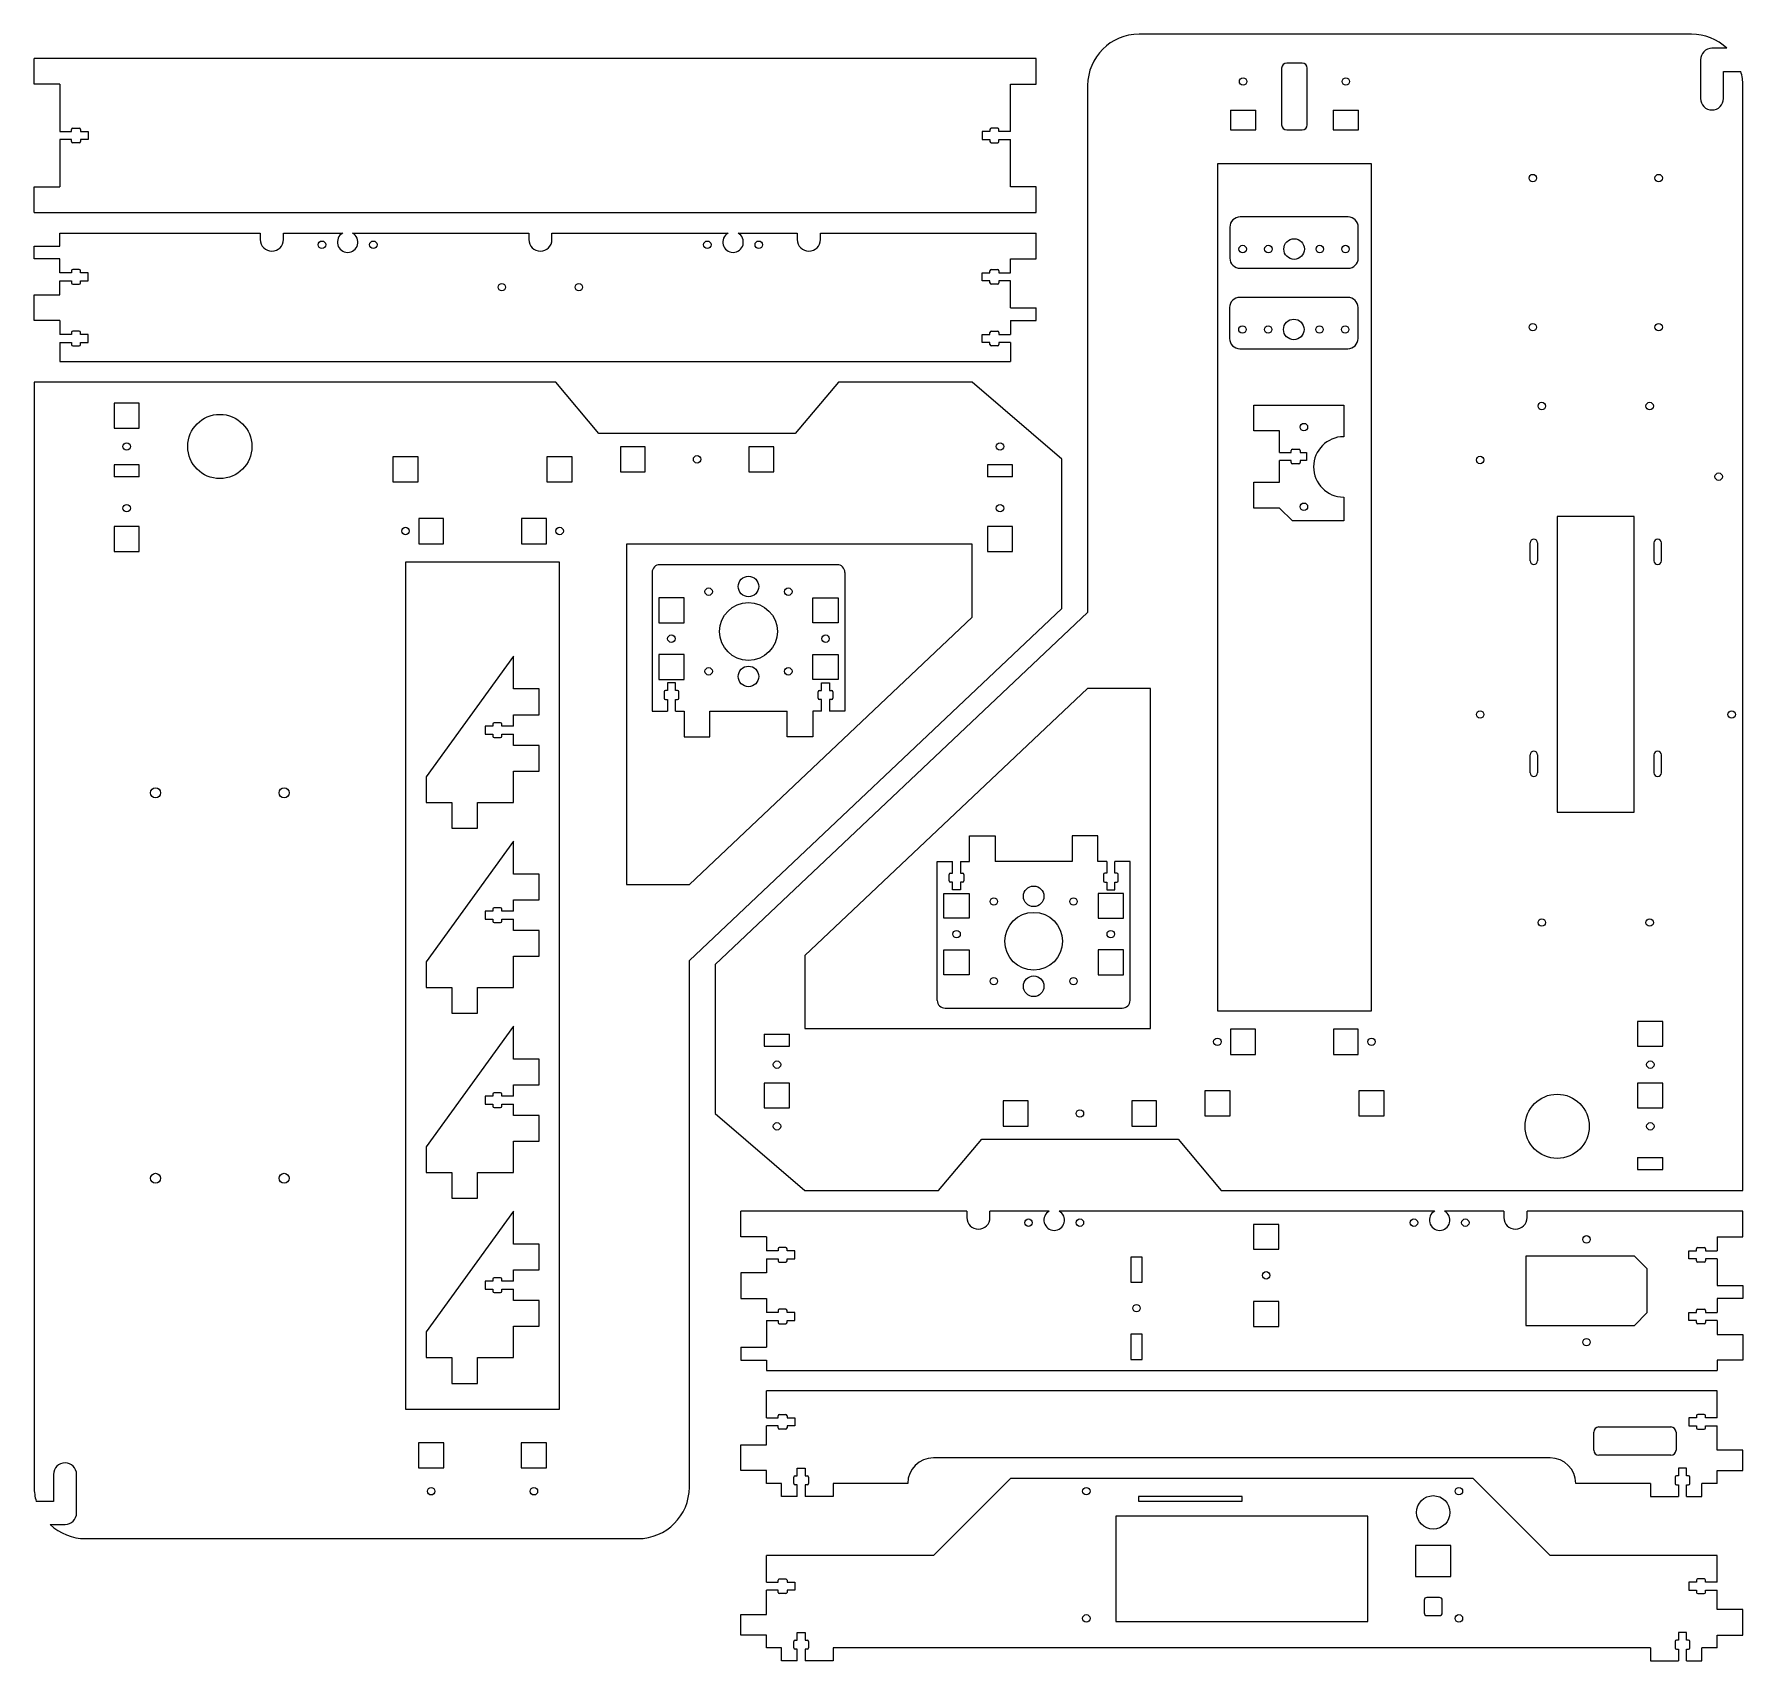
# Model space of a CAD drawing. Header units: millimetres. Extents: x 7 to 672, y 20 to 653.
import ezdxf

# ---------------------------------------------------------------- set-up
doc = ezdxf.new("R2010")
doc.units = ezdxf.units.MM

msp = doc.modelspace()

# ---------------------------------------------------------------- linework, layer by layer
at = {"color": 7, "linetype": 'Continuous', "lineweight": 15}
for p, q in [((652.29, 652.9), (437.29, 652.9)), ((666.06, 647.4), (660.29, 647.4)), ((7.29, 633.46), (7.29, 643.46)), ((397.29, 643.46), (7.29, 643.46)), ((397.29, 633.46), (397.29, 643.46)), ((492.79, 639.63), (492.79, 617.63)), ((500.79, 641.63), (494.79, 641.63)), ((502.79, 617.63), (502.79, 639.63)), ((655.79, 642.9), (655.79, 627.9)), ((664.79, 627.9), (664.79, 638.4)), ((664.79, 638.4), (671.52, 638.4)), ((17.29, 633.46), (7.29, 633.46)), ((17.29, 633.46), (17.29, 615.01)), ((387.29, 633.46), (397.29, 633.46)), ((387.29, 615.01), (387.29, 633.46)), ((417.29, 632.9), (417.29, 427.9)), ((672.29, 202.9), (672.29, 632.9)), ((472.86, 623.33), (482.71, 623.33)), ((472.86, 623.33), (472.86, 615.63)), ((482.71, 615.63), (482.71, 623.33)), ((512.86, 623.33), (512.86, 615.63)), ((512.86, 623.33), (522.71, 623.33)), ((522.71, 615.63), (522.71, 623.33)), ((17.29, 615.01), (21.79, 615.01)), ((21.79, 611.91), (17.29, 611.91)), ((17.29, 611.91), (17.29, 593.46)), ((21.79, 615.01), (21.79, 615.81)), ((21.79, 611.11), (21.79, 611.91)), ((22.29, 616.31), (24.79, 616.31)), ((25.29, 615.81), (25.29, 615.01)), ((25.29, 615.01), (28.29, 615.01)), ((25.29, 611.91), (25.29, 611.11)), ((28.29, 611.91), (25.29, 611.91)), ((28.29, 615.01), (28.29, 611.91)), ((379.29, 615.01), (376.29, 615.01)), ((376.29, 615.01), (376.29, 611.91)), ((376.29, 611.91), (379.29, 611.91)), ((379.29, 615.81), (379.29, 615.01)), ((379.29, 611.91), (379.29, 611.11)), ((382.29, 616.31), (379.79, 616.31)), ((382.79, 615.01), (382.79, 615.81)), ((387.29, 615.01), (382.79, 615.01)), ((382.79, 611.11), (382.79, 611.91)), ((382.79, 611.91), (387.29, 611.91)), ((387.29, 593.46), (387.29, 611.91)), ((472.86, 615.63), (482.71, 615.63)), ((494.79, 615.63), (500.79, 615.63)), ((512.86, 615.63), (522.71, 615.63)), ((24.79, 610.61), (22.29, 610.61)), ((379.79, 610.61), (382.29, 610.61)), ((527.79, 602.48), (467.79, 602.48)), ((467.79, 602.48), (467.79, 272.9)), ((527.79, 272.9), (527.79, 602.48)), ((7.29, 583.46), (7.29, 593.46)), ((7.29, 593.46), (17.29, 593.46)), ((397.29, 593.46), (387.29, 593.46)), ((397.29, 583.46), (397.29, 593.46)), ((7.29, 583.46), (397.29, 583.46)), ((518.64, 581.78), (476.64, 581.78)), ((17.29, 570.46), (17.29, 575.46)), ((17.29, 575.46), (95.29, 575.46)), ((95.29, 575.46), (95.29, 572.96)), ((104.29, 575.46), (127.35, 575.46)), ((104.29, 572.96), (104.29, 575.46)), ((131.22, 575.46), (199.79, 575.46)), ((199.79, 575.46), (199.79, 572.96)), ((208.79, 572.96), (208.79, 575.46)), ((208.79, 575.46), (277.35, 575.46)), ((281.22, 575.46), (304.29, 575.46)), ((304.29, 575.46), (304.29, 572.96)), ((313.29, 572.96), (313.29, 575.46)), ((313.29, 575.46), (397.29, 575.46)), ((397.29, 565.46), (397.29, 575.46)), ((472.64, 577.78), (472.64, 565.78)), ((522.64, 565.78), (522.64, 577.78)), ((7.29, 565.46), (7.29, 570.46)), ((7.29, 570.46), (17.29, 570.46)), ((17.29, 565.46), (7.29, 565.46)), ((17.29, 560.01), (17.29, 565.46)), ((387.29, 565.46), (397.29, 565.46)), ((387.29, 560.01), (387.29, 565.46)), ((21.79, 560.01), (17.29, 560.01)), ((21.79, 560.81), (21.79, 560.01)), ((24.79, 561.31), (22.29, 561.31)), ((25.29, 560.01), (25.29, 560.81)), ((28.29, 560.01), (25.29, 560.01)), ((28.29, 556.91), (28.29, 560.01)), ((376.29, 560.01), (379.29, 560.01)), ((376.29, 556.91), (376.29, 560.01)), ((379.29, 560.01), (379.29, 560.81)), ((379.79, 561.31), (382.29, 561.31)), ((382.79, 560.81), (382.79, 560.01)), ((382.79, 560.01), (387.29, 560.01)), ((476.64, 561.78), (518.64, 561.78)), ((17.29, 551.46), (17.29, 556.91)), ((17.29, 556.91), (21.79, 556.91)), ((21.79, 556.91), (21.79, 556.11)), ((22.29, 555.61), (24.79, 555.61)), ((25.29, 556.11), (25.29, 556.91)), ((25.29, 556.91), (28.29, 556.91)), ((379.29, 556.91), (376.29, 556.91)), ((379.29, 556.11), (379.29, 556.91)), ((382.29, 555.61), (379.79, 555.61)), ((382.79, 556.91), (382.79, 556.11)), ((387.29, 556.91), (382.79, 556.91)), ((387.29, 546.46), (387.29, 556.91)), ((7.29, 541.46), (7.29, 551.46)), ((7.29, 551.46), (17.29, 551.46)), ((387.29, 546.46), (397.29, 546.46)), ((397.29, 541.46), (397.29, 546.46)), ((472.53, 546.49), (472.53, 534.49)), ((518.53, 550.49), (476.53, 550.49)), ((522.53, 534.49), (522.53, 546.49)), ((17.29, 541.46), (7.29, 541.46)), ((17.29, 541.46), (17.29, 536.01)), ((387.29, 541.46), (397.29, 541.46)), ((387.29, 541.46), (387.29, 536.01)), ((21.79, 536.01), (17.29, 536.01)), ((17.29, 532.91), (17.29, 525.46)), ((17.29, 532.91), (21.79, 532.91)), ((21.79, 536.81), (21.79, 536.01)), ((21.79, 532.91), (21.79, 532.11)), ((24.79, 537.31), (22.29, 537.31)), ((25.29, 536.01), (25.29, 536.81)), ((28.29, 536.01), (25.29, 536.01)), ((25.29, 532.11), (25.29, 532.91)), ((25.29, 532.91), (28.29, 532.91)), ((28.29, 532.91), (28.29, 536.01)), ((376.29, 536.01), (379.29, 536.01)), ((376.29, 532.91), (376.29, 536.01)), ((379.29, 532.91), (376.29, 532.91)), ((379.29, 536.01), (379.29, 536.81)), ((379.29, 532.11), (379.29, 532.91)), ((379.79, 537.31), (382.29, 537.31)), ((382.79, 536.81), (382.79, 536.01)), ((382.79, 536.01), (387.29, 536.01)), ((382.79, 532.91), (382.79, 532.11)), ((387.29, 532.91), (382.79, 532.91)), ((387.29, 532.91), (387.29, 525.46)), ((17.29, 525.46), (387.29, 525.46)), ((22.29, 531.61), (24.79, 531.61)), ((382.29, 531.61), (379.79, 531.61)), ((476.53, 530.49), (518.53, 530.49)), ((7.29, 517.46), (7.29, 87.46)), ((210.29, 517.46), (7.29, 517.46)), ((227.07, 497.46), (210.29, 517.46)), ((320.29, 517.46), (303.51, 497.46)), ((372.29, 517.46), (320.29, 517.46)), ((407.29, 487.46), (372.29, 517.46)), ((48.21, 509.31), (38.36, 509.31)), ((38.36, 509.31), (38.36, 499.61)), ((48.21, 499.61), (48.21, 509.31)), ((481.96, 498.51), (481.96, 508.51)), ((481.96, 508.51), (516.96, 508.51)), ((516.96, 508.51), (516.96, 496.26)), ((38.36, 499.61), (48.21, 499.61)), ((303.51, 497.46), (227.07, 497.46)), ((245.14, 492.38), (235.44, 492.38)), ((235.44, 492.38), (235.44, 482.53)), ((245.14, 482.53), (245.14, 492.38)), ((295.14, 492.38), (285.44, 492.38)), ((285.44, 492.38), (285.44, 482.53)), ((295.14, 482.53), (295.14, 492.38)), ((491.96, 498.51), (481.96, 498.51)), ((491.96, 490.06), (491.96, 498.51)), ((156.71, 488.41), (146.86, 488.41)), ((146.86, 488.41), (146.86, 478.71)), ((156.71, 478.71), (156.71, 488.41)), ((206.86, 488.41), (206.86, 478.71)), ((216.71, 488.41), (206.86, 488.41)), ((216.71, 478.71), (216.71, 488.41)), ((407.29, 429.46), (407.29, 487.46)), ((491.96, 490.06), (496.46, 490.06)), ((491.96, 478.51), (491.96, 486.96)), ((496.46, 486.96), (491.96, 486.96)), ((496.46, 490.06), (496.46, 490.86)), ((496.46, 486.16), (496.46, 486.96)), ((496.96, 491.36), (499.46, 491.36)), ((499.46, 485.66), (496.96, 485.66)), ((499.96, 490.86), (499.96, 490.06)), ((499.96, 490.06), (502.46, 490.06)), ((499.96, 486.96), (499.96, 486.16)), ((502.46, 486.96), (499.96, 486.96)), ((502.46, 490.06), (502.46, 486.96)), ((48.21, 485.31), (38.36, 485.31)), ((38.36, 485.31), (38.36, 480.61)), ((48.21, 480.61), (38.36, 480.61)), ((48.21, 480.61), (48.21, 485.31)), ((235.44, 482.53), (245.14, 482.53)), ((285.44, 482.53), (295.14, 482.53)), ((388.11, 485.31), (378.26, 485.31)), ((378.26, 485.31), (378.26, 480.61)), ((388.11, 480.61), (378.26, 480.61)), ((388.11, 480.61), (388.11, 485.31)), ((146.86, 478.71), (156.71, 478.71)), ((206.86, 478.71), (216.71, 478.71)), ((481.96, 468.51), (481.96, 478.51)), ((481.96, 478.51), (491.96, 478.51)), ((516.96, 472.76), (516.96, 463.51)), ((491.96, 468.51), (481.96, 468.51)), ((491.96, 468.51), (496.96, 463.51)), ((48.21, 461.31), (38.36, 461.31)), ((38.36, 461.31), (38.36, 451.61)), ((48.21, 451.61), (48.21, 461.31)), ((166.64, 464.48), (156.94, 464.48)), ((156.94, 464.48), (156.94, 454.63)), ((166.64, 454.63), (166.64, 464.48)), ((206.64, 464.48), (196.94, 464.48)), ((196.94, 464.48), (196.94, 454.63)), ((206.64, 454.63), (206.64, 464.48)), ((388.11, 461.31), (378.26, 461.31)), ((378.26, 461.31), (378.26, 451.61)), ((388.11, 451.61), (388.11, 461.31)), ((516.96, 463.51), (496.96, 463.51)), ((630.04, 465.19), (600.04, 465.19)), ((600.04, 465.19), (600.04, 350.19)), ((630.04, 350.19), (630.04, 465.19)), ((156.94, 454.63), (166.64, 454.63)), ((196.94, 454.63), (206.64, 454.63)), ((372.29, 454.46), (237.79, 454.46)), ((237.79, 454.46), (237.79, 322.04)), ((372.29, 425.97), (372.29, 454.46)), ((589.49, 447.94), (589.49, 454.94)), ((592.39, 454.94), (592.39, 447.94)), ((637.69, 454.94), (637.69, 447.94)), ((640.59, 447.94), (640.59, 454.94)), ((38.36, 451.61), (48.21, 451.61)), ((211.79, 447.46), (151.79, 447.46)), ((151.79, 447.46), (151.79, 117.88)), ((211.79, 117.88), (211.79, 447.46)), ((319.79, 446.46), (250.79, 446.46)), ((378.26, 451.61), (388.11, 451.61)), ((247.79, 443.46), (247.79, 389.46)), ((322.79, 443.46), (322.79, 389.46)), ((250.36, 433.51), (250.36, 423.81)), ((260.21, 433.51), (250.36, 433.51)), ((260.21, 423.81), (260.21, 433.51)), ((310.36, 433.51), (320.21, 433.51)), ((310.36, 423.81), (310.36, 433.51)), ((320.21, 433.51), (320.21, 423.81)), ((262.29, 292.46), (407.29, 429.46)), ((262.29, 322.04), (372.29, 425.97)), ((417.29, 427.9), (272.29, 290.9)), ((250.36, 423.81), (260.21, 423.81)), ((320.21, 423.81), (310.36, 423.81)), ((193.79, 410.88), (159.79, 363.88)), ((193.79, 398.08), (193.79, 410.88)), ((260.21, 411.51), (250.36, 411.51)), ((250.36, 411.51), (250.36, 401.81)), ((260.21, 401.81), (260.21, 411.51)), ((310.36, 411.51), (320.21, 411.51)), ((310.36, 401.81), (310.36, 411.51)), ((320.21, 411.51), (320.21, 401.81)), ((250.36, 401.81), (260.21, 401.81)), ((256.84, 400.46), (253.74, 400.46)), ((253.74, 400.46), (253.74, 397.46)), ((256.84, 397.46), (256.84, 400.46)), ((320.21, 401.81), (310.36, 401.81)), ((313.74, 400.46), (316.84, 400.46)), ((313.74, 397.46), (313.74, 400.46)), ((316.84, 400.46), (316.84, 397.46)), ((203.79, 398.08), (193.79, 398.08)), ((203.79, 388.08), (203.79, 398.08)), ((252.44, 396.96), (252.44, 394.46)), ((253.74, 397.46), (252.94, 397.46)), ((252.94, 393.96), (253.74, 393.96)), ((253.74, 393.96), (253.74, 389.46)), ((257.64, 397.46), (256.84, 397.46)), ((256.84, 389.46), (256.84, 393.96)), ((256.84, 393.96), (257.64, 393.96)), ((258.14, 394.46), (258.14, 396.96)), ((417.29, 398.32), (307.29, 294.39)), ((312.44, 394.46), (312.44, 396.96)), ((312.94, 397.46), (313.74, 397.46)), ((313.74, 393.96), (312.94, 393.96)), ((313.74, 389.46), (313.74, 393.96)), ((316.84, 397.46), (317.64, 397.46)), ((316.84, 393.96), (316.84, 389.46)), ((317.64, 393.96), (316.84, 393.96)), ((318.14, 396.96), (318.14, 394.46)), ((441.79, 398.32), (417.29, 398.32)), ((441.79, 265.9), (441.79, 398.32)), ((193.79, 388.08), (203.79, 388.08)), ((193.79, 383.63), (193.79, 388.08)), ((247.79, 389.46), (253.74, 389.46)), ((256.84, 389.46), (260.29, 389.46)), ((260.29, 389.46), (260.29, 379.46)), ((270.29, 389.46), (300.29, 389.46)), ((270.29, 379.46), (270.29, 389.46)), ((300.29, 379.46), (300.29, 389.46)), ((313.74, 389.46), (310.29, 389.46)), ((310.29, 389.46), (310.29, 379.46)), ((322.79, 389.46), (316.84, 389.46)), ((185.79, 383.63), (182.79, 383.63)), ((182.79, 383.63), (182.79, 380.53)), ((182.79, 380.53), (185.79, 380.53)), ((185.79, 384.43), (185.79, 383.63)), ((185.79, 380.53), (185.79, 379.73)), ((188.79, 384.93), (186.29, 384.93)), ((186.29, 379.23), (188.79, 379.23)), ((189.29, 383.63), (189.29, 384.43)), ((193.79, 383.63), (189.29, 383.63)), ((189.29, 379.73), (189.29, 380.53)), ((189.29, 380.53), (193.79, 380.53)), ((193.79, 376.08), (193.79, 380.53)), ((260.29, 379.46), (270.29, 379.46)), ((310.29, 379.46), (300.29, 379.46)), ((203.79, 376.08), (193.79, 376.08)), ((203.79, 366.08), (203.79, 376.08)), ((589.49, 365.44), (589.49, 372.44)), ((592.39, 372.44), (592.39, 365.44)), ((637.69, 372.44), (637.69, 365.44)), ((640.59, 365.44), (640.59, 372.44)), ((193.79, 366.08), (203.79, 366.08)), ((193.79, 353.88), (193.79, 366.08)), ((159.79, 363.88), (159.79, 353.88)), ((159.79, 353.88), (169.79, 353.88)), ((169.79, 353.88), (169.79, 343.88)), ((179.79, 353.88), (193.79, 353.88)), ((179.79, 343.88), (179.79, 353.88)), ((600.04, 350.19), (630.04, 350.19)), ((169.79, 343.88), (179.79, 343.88)), ((371.29, 330.9), (371.29, 340.9)), ((371.29, 340.9), (381.29, 340.9)), ((381.29, 340.9), (381.29, 330.9)), ((411.29, 340.9), (411.29, 330.9)), ((421.29, 340.9), (411.29, 340.9)), ((421.29, 330.9), (421.29, 340.9)), ((193.79, 338.88), (159.79, 291.88)), ((193.79, 326.08), (193.79, 338.88)), ((203.79, 326.08), (193.79, 326.08)), ((203.79, 316.08), (203.79, 326.08)), ((358.79, 276.9), (358.79, 330.9)), ((358.79, 330.9), (364.74, 330.9)), ((363.44, 323.4), (363.44, 325.9)), ((363.94, 326.4), (364.74, 326.4)), ((364.74, 326.4), (364.74, 330.9)), ((367.84, 330.9), (367.84, 326.4)), ((367.84, 330.9), (371.29, 330.9)), ((367.84, 326.4), (368.64, 326.4)), ((369.14, 325.9), (369.14, 323.4)), ((411.29, 330.9), (381.29, 330.9)), ((424.74, 330.9), (421.29, 330.9)), ((423.44, 325.9), (423.44, 323.4)), ((424.74, 326.4), (423.94, 326.4)), ((424.74, 330.9), (424.74, 326.4)), ((427.84, 326.4), (427.84, 330.9)), ((433.79, 330.9), (427.84, 330.9)), ((428.64, 326.4), (427.84, 326.4)), ((429.14, 323.4), (429.14, 325.9)), ((433.79, 276.9), (433.79, 330.9)), ((237.79, 322.04), (262.29, 322.04)), ((364.74, 322.9), (363.94, 322.9)), ((364.74, 319.9), (364.74, 322.9)), ((367.84, 319.9), (364.74, 319.9)), ((367.84, 322.9), (367.84, 319.9)), ((368.64, 322.9), (367.84, 322.9)), ((423.94, 322.9), (424.74, 322.9)), ((424.74, 322.9), (424.74, 319.9)), ((424.74, 319.9), (427.84, 319.9)), ((427.84, 319.9), (427.84, 322.9)), ((427.84, 322.9), (428.64, 322.9)), ((188.79, 312.93), (186.29, 312.93)), ((193.79, 316.08), (203.79, 316.08)), ((193.79, 311.63), (193.79, 316.08)), ((361.36, 318.55), (371.21, 318.55)), ((361.36, 308.85), (361.36, 318.55)), ((371.21, 318.55), (371.21, 308.85)), ((421.36, 318.55), (421.36, 308.85)), ((431.21, 318.55), (421.36, 318.55)), ((431.21, 308.85), (431.21, 318.55)), ((185.79, 311.63), (182.79, 311.63)), ((182.79, 311.63), (182.79, 308.53)), ((182.79, 308.53), (185.79, 308.53)), ((185.79, 312.43), (185.79, 311.63)), ((185.79, 308.53), (185.79, 307.73)), ((186.29, 307.23), (188.79, 307.23)), ((189.29, 311.63), (189.29, 312.43)), ((193.79, 311.63), (189.29, 311.63)), ((189.29, 307.73), (189.29, 308.53)), ((189.29, 308.53), (193.79, 308.53)), ((193.79, 304.08), (193.79, 308.53)), ((371.21, 308.85), (361.36, 308.85)), ((421.36, 308.85), (431.21, 308.85)), ((203.79, 304.08), (193.79, 304.08)), ((203.79, 294.08), (203.79, 304.08)), ((193.79, 294.08), (203.79, 294.08)), ((193.79, 281.88), (193.79, 294.08)), ((307.29, 294.39), (307.29, 265.9)), ((361.36, 296.55), (371.21, 296.55)), ((361.36, 286.85), (361.36, 296.55)), ((371.21, 296.55), (371.21, 286.85)), ((431.21, 296.55), (421.36, 296.55)), ((421.36, 296.55), (421.36, 286.85)), ((431.21, 286.85), (431.21, 296.55)), ((159.79, 291.88), (159.79, 281.88)), ((262.29, 87.46), (262.29, 292.46)), ((272.29, 290.9), (272.29, 232.9)), ((371.21, 286.85), (361.36, 286.85)), ((421.36, 286.85), (431.21, 286.85)), ((159.79, 281.88), (169.79, 281.88)), ((169.79, 281.88), (169.79, 271.88)), ((179.79, 281.88), (193.79, 281.88)), ((179.79, 271.88), (179.79, 281.88)), ((361.79, 273.9), (430.79, 273.9)), ((467.79, 272.9), (527.79, 272.9)), ((193.79, 266.88), (159.79, 219.88)), ((169.79, 271.88), (179.79, 271.88)), ((193.79, 254.08), (193.79, 266.88)), ((641.21, 268.75), (631.36, 268.75)), ((631.36, 268.75), (631.36, 259.05)), ((641.21, 259.05), (641.21, 268.75)), ((291.46, 263.75), (291.46, 259.05)), ((291.46, 263.75), (301.31, 263.75)), ((301.31, 259.05), (301.31, 263.75)), ((307.29, 265.9), (441.79, 265.9)), ((482.64, 265.73), (472.94, 265.73)), ((472.94, 265.73), (472.94, 255.88)), ((482.64, 255.88), (482.64, 265.73)), ((522.64, 265.73), (512.94, 265.73)), ((512.94, 265.73), (512.94, 255.88)), ((522.64, 255.88), (522.64, 265.73)), ((203.79, 254.08), (193.79, 254.08)), ((203.79, 244.08), (203.79, 254.08)), ((291.46, 259.05), (301.31, 259.05)), ((472.94, 255.88), (482.64, 255.88)), ((512.94, 255.88), (522.64, 255.88)), ((631.36, 259.05), (641.21, 259.05)), ((185.79, 239.63), (182.79, 239.63)), ((182.79, 239.63), (182.79, 236.53)), ((185.79, 240.43), (185.79, 239.63)), ((188.79, 240.93), (186.29, 240.93)), ((189.29, 239.63), (189.29, 240.43)), ((193.79, 239.63), (189.29, 239.63)), ((193.79, 244.08), (203.79, 244.08)), ((193.79, 239.63), (193.79, 244.08)), ((301.31, 244.75), (291.46, 244.75)), ((291.46, 244.75), (291.46, 235.05)), ((301.31, 235.05), (301.31, 244.75)), ((462.86, 241.65), (462.86, 231.95)), ((472.71, 241.65), (462.86, 241.65)), ((472.71, 231.95), (472.71, 241.65)), ((532.71, 241.65), (522.86, 241.65)), ((522.86, 241.65), (522.86, 231.95)), ((532.71, 231.95), (532.71, 241.65)), ((641.21, 244.75), (631.36, 244.75)), ((631.36, 244.75), (631.36, 235.05)), ((641.21, 235.05), (641.21, 244.75)), ((182.79, 236.53), (185.79, 236.53)), ((185.79, 236.53), (185.79, 235.73)), ((186.29, 235.23), (188.79, 235.23)), ((189.29, 235.73), (189.29, 236.53)), ((189.29, 236.53), (193.79, 236.53)), ((193.79, 232.08), (193.79, 236.53)), ((272.29, 232.9), (307.29, 202.9)), ((291.46, 235.05), (301.31, 235.05)), ((394.14, 237.83), (384.44, 237.83)), ((384.44, 237.83), (384.44, 227.98)), ((394.14, 227.98), (394.14, 237.83)), ((434.44, 237.83), (434.44, 227.98)), ((444.14, 237.83), (434.44, 237.83)), ((444.14, 227.98), (444.14, 237.83)), ((631.36, 235.05), (641.21, 235.05)), ((203.79, 232.08), (193.79, 232.08)), ((203.79, 222.08), (203.79, 232.08)), ((384.44, 227.98), (394.14, 227.98)), ((434.44, 227.98), (444.14, 227.98)), ((462.86, 231.95), (472.71, 231.95)), ((522.86, 231.95), (532.71, 231.95)), ((159.79, 219.88), (159.79, 209.88)), ((193.79, 222.08), (203.79, 222.08)), ((193.79, 209.88), (193.79, 222.08)), ((359.29, 202.9), (376.07, 222.9)), ((376.07, 222.9), (452.51, 222.9)), ((452.51, 222.9), (469.29, 202.9)), ((631.36, 215.75), (641.21, 215.75)), ((631.36, 215.75), (631.36, 211.05)), ((641.21, 211.05), (641.21, 215.75)), ((159.79, 209.88), (169.79, 209.88)), ((169.79, 209.88), (169.79, 199.88)), ((179.79, 209.88), (193.79, 209.88)), ((179.79, 199.88), (179.79, 209.88)), ((631.36, 211.05), (641.21, 211.05)), ((169.79, 199.88), (179.79, 199.88)), ((307.29, 202.9), (359.29, 202.9)), ((469.29, 202.9), (672.29, 202.9)), ((193.79, 194.88), (159.79, 147.88)), ((193.79, 182.08), (193.79, 194.88)), ((282.29, 184.9), (282.29, 194.9)), ((370.29, 194.9), (282.29, 194.9)), ((370.29, 194.9), (370.29, 192.4)), ((379.29, 192.4), (379.29, 194.9)), ((402.35, 194.9), (379.29, 194.9)), ((552.35, 194.9), (406.22, 194.9)), ((579.29, 194.9), (556.22, 194.9)), ((579.29, 194.9), (579.29, 192.4)), ((588.29, 192.4), (588.29, 194.9)), ((672.29, 194.9), (588.29, 194.9)), ((672.29, 184.9), (672.29, 194.9)), ((491.71, 189.75), (481.86, 189.75)), ((481.86, 189.75), (481.86, 180.05)), ((491.71, 180.05), (491.71, 189.75)), ((203.79, 182.08), (193.79, 182.08)), ((203.79, 172.08), (203.79, 182.08)), ((292.29, 184.9), (282.29, 184.9)), ((292.29, 184.9), (292.29, 179.45)), ((296.79, 180.25), (296.79, 179.45)), ((299.79, 180.75), (297.29, 180.75)), ((300.29, 179.45), (300.29, 180.25)), ((481.86, 180.05), (491.71, 180.05)), ((654.29, 179.45), (654.29, 180.25)), ((654.79, 180.75), (657.29, 180.75)), ((657.79, 180.25), (657.79, 179.45)), ((662.29, 184.9), (672.29, 184.9)), ((662.29, 184.9), (662.29, 179.45)), ((296.79, 179.45), (292.29, 179.45)), ((292.29, 176.35), (292.29, 170.9)), ((292.29, 176.35), (296.79, 176.35)), ((296.79, 176.35), (296.79, 175.55)), ((297.29, 175.05), (299.79, 175.05)), ((303.29, 179.45), (300.29, 179.45)), ((300.29, 175.55), (300.29, 176.35)), ((300.29, 176.35), (303.29, 176.35)), ((303.29, 176.35), (303.29, 179.45)), ((438.46, 176.95), (434.11, 176.95)), ((434.11, 176.95), (434.11, 167.25)), ((438.46, 167.25), (438.46, 176.95)), ((587.82, 177.42), (587.82, 150.38)), ((630.07, 177.42), (587.82, 177.42)), ((635.07, 172.42), (630.07, 177.42)), ((651.29, 179.45), (654.29, 179.45)), ((651.29, 176.35), (651.29, 179.45)), ((654.29, 176.35), (651.29, 176.35)), ((654.29, 175.55), (654.29, 176.35)), ((657.29, 175.05), (654.79, 175.05)), ((657.79, 179.45), (662.29, 179.45)), ((657.79, 176.35), (657.79, 175.55)), ((662.29, 176.35), (657.79, 176.35)), ((662.29, 176.35), (662.29, 165.9)), ((185.79, 167.63), (182.79, 167.63)), ((182.79, 167.63), (182.79, 164.53)), ((185.79, 168.43), (185.79, 167.63)), ((188.79, 168.93), (186.29, 168.93)), ((189.29, 167.63), (189.29, 168.43)), ((193.79, 167.63), (189.29, 167.63)), ((193.79, 172.08), (203.79, 172.08)), ((193.79, 167.63), (193.79, 172.08)), ((282.29, 170.9), (282.29, 160.9)), ((292.29, 170.9), (282.29, 170.9)), ((434.11, 167.25), (438.46, 167.25)), ((635.07, 155.39), (635.07, 172.42)), ((182.79, 164.53), (185.79, 164.53)), ((185.79, 164.53), (185.79, 163.73)), ((186.29, 163.23), (188.79, 163.23)), ((189.29, 163.73), (189.29, 164.53)), ((189.29, 164.53), (193.79, 164.53)), ((193.79, 160.08), (193.79, 164.53)), ((203.79, 160.08), (193.79, 160.08)), ((203.79, 150.08), (203.79, 160.08)), ((282.29, 160.9), (292.29, 160.9)), ((292.29, 160.9), (292.29, 155.45)), ((491.71, 159.75), (481.86, 159.75)), ((481.86, 159.75), (481.86, 150.05)), ((491.71, 150.05), (491.71, 159.75)), ((662.29, 165.9), (672.29, 165.9)), ((672.29, 160.9), (662.29, 160.9)), ((662.29, 160.9), (662.29, 155.45)), ((672.29, 165.9), (672.29, 160.9)), ((296.79, 155.45), (292.29, 155.45)), ((296.79, 156.25), (296.79, 155.45)), ((299.79, 156.75), (297.29, 156.75)), ((300.29, 155.45), (300.29, 156.25)), ((303.29, 155.45), (300.29, 155.45)), ((303.29, 152.35), (303.29, 155.45)), ((630.07, 150.38), (635.07, 155.39)), ((651.29, 155.45), (654.29, 155.45)), ((651.29, 152.35), (651.29, 155.45)), ((654.29, 155.45), (654.29, 156.25)), ((654.79, 156.75), (657.29, 156.75)), ((657.79, 156.25), (657.79, 155.45)), ((657.79, 155.45), (662.29, 155.45)), ((159.79, 147.88), (159.79, 137.88)), ((193.79, 150.08), (203.79, 150.08)), ((193.79, 137.88), (193.79, 150.08)), ((292.29, 152.35), (296.79, 152.35)), ((292.29, 152.35), (292.29, 141.9)), ((296.79, 152.35), (296.79, 151.55)), ((297.29, 151.05), (299.79, 151.05)), ((300.29, 151.55), (300.29, 152.35)), ((300.29, 152.35), (303.29, 152.35)), ((438.46, 147.05), (434.11, 147.05)), ((434.11, 147.05), (434.11, 137.15)), ((438.46, 137.15), (438.46, 147.05)), ((481.86, 150.05), (491.71, 150.05)), ((587.82, 150.38), (630.07, 150.38)), ((654.29, 152.35), (651.29, 152.35)), ((654.29, 151.55), (654.29, 152.35)), ((657.29, 151.05), (654.79, 151.05)), ((657.79, 152.35), (657.79, 151.55)), ((662.29, 152.35), (657.79, 152.35)), ((662.29, 152.35), (662.29, 146.9)), ((662.29, 146.9), (672.29, 146.9)), ((672.29, 146.9), (672.29, 136.9)), ((282.29, 141.9), (282.29, 136.9)), ((282.29, 141.9), (292.29, 141.9)), ((159.79, 137.88), (169.79, 137.88)), ((169.79, 137.88), (169.79, 127.88)), ((179.79, 137.88), (193.79, 137.88)), ((179.79, 127.88), (179.79, 137.88)), ((282.29, 136.9), (292.29, 136.9)), ((292.29, 136.9), (292.29, 132.9)), ((434.11, 137.15), (438.46, 137.15)), ((672.29, 136.9), (662.29, 136.9)), ((662.29, 136.9), (662.29, 132.9)), ((169.79, 127.88), (179.79, 127.88)), ((292.29, 132.9), (662.29, 132.9)), ((292.29, 114.45), (292.29, 124.9)), ((662.29, 124.9), (292.29, 124.9)), ((662.29, 114.45), (662.29, 124.9)), ((151.79, 117.88), (211.79, 117.88)), ((292.29, 114.45), (296.79, 114.45)), ((296.79, 114.45), (296.79, 115.25)), ((297.29, 115.75), (299.79, 115.75)), ((300.29, 115.25), (300.29, 114.45)), ((300.29, 114.45), (303.29, 114.45)), ((303.29, 114.45), (303.29, 111.35)), ((654.29, 114.45), (651.29, 114.45)), ((651.29, 114.45), (651.29, 111.35)), ((654.29, 115.25), (654.29, 114.45)), ((657.29, 115.75), (654.79, 115.75)), ((657.79, 114.45), (657.79, 115.25)), ((662.29, 114.45), (657.79, 114.45)), ((292.29, 103.9), (292.29, 111.35)), ((296.79, 111.35), (292.29, 111.35)), ((296.79, 110.55), (296.79, 111.35)), ((299.79, 110.05), (297.29, 110.05)), ((300.29, 111.35), (300.29, 110.55)), ((303.29, 111.35), (300.29, 111.35)), ((614.29, 101.9), (614.29, 108.9)), ((616.29, 110.9), (644.29, 110.9)), ((646.29, 108.9), (646.29, 101.9)), ((651.29, 111.35), (654.29, 111.35)), ((654.29, 111.35), (654.29, 110.55)), ((654.79, 110.05), (657.29, 110.05)), ((657.79, 110.55), (657.79, 111.35)), ((657.79, 111.35), (662.29, 111.35)), ((662.29, 101.9), (662.29, 111.35)), ((166.71, 104.73), (156.86, 104.73)), ((156.86, 104.73), (156.86, 95.03)), ((166.71, 95.03), (166.71, 104.73)), ((206.71, 104.73), (196.86, 104.73)), ((196.86, 104.73), (196.86, 95.03)), ((206.71, 95.03), (206.71, 104.73)), ((282.29, 93.9), (282.29, 103.9)), ((282.29, 103.9), (292.29, 103.9)), ((644.29, 99.9), (616.29, 99.9)), ((672.29, 101.9), (662.29, 101.9)), ((672.29, 93.9), (672.29, 101.9)), ((156.86, 95.03), (166.71, 95.03)), ((196.86, 95.03), (206.71, 95.03)), ((292.29, 93.9), (282.29, 93.9)), ((292.29, 88.9), (292.29, 93.9)), ((304.24, 94.9), (307.34, 94.9)), ((304.24, 91.9), (304.24, 94.9)), ((307.34, 94.9), (307.34, 91.9)), ((597.29, 98.9), (357.29, 98.9)), ((650.34, 94.9), (647.24, 94.9)), ((647.24, 94.9), (647.24, 91.9)), ((650.34, 91.9), (650.34, 94.9)), ((662.29, 93.9), (672.29, 93.9)), ((662.29, 88.9), (662.29, 93.9)), ((14.79, 92.46), (14.79, 81.96)), ((23.79, 77.46), (23.79, 92.46)), ((298.19, 88.9), (292.29, 88.9)), ((298.19, 83.9), (298.19, 88.9)), ((302.94, 88.9), (302.94, 91.4)), ((303.44, 91.9), (304.24, 91.9)), ((304.24, 88.4), (303.44, 88.4)), ((304.24, 83.9), (304.24, 88.4)), ((307.34, 91.9), (308.14, 91.9)), ((307.34, 88.4), (307.34, 83.9)), ((308.14, 88.4), (307.34, 88.4)), ((308.64, 91.4), (308.64, 88.9)), ((347.29, 88.9), (318.19, 88.9)), ((318.19, 88.9), (318.19, 83.9)), ((387.29, 90.9), (357.29, 60.9)), ((567.29, 90.9), (387.29, 90.9)), ((597.29, 60.9), (567.29, 90.9)), ((636.39, 88.9), (607.29, 88.9)), ((636.39, 88.9), (636.39, 83.9)), ((645.94, 91.4), (645.94, 88.9)), ((647.24, 91.9), (646.44, 91.9)), ((646.44, 88.4), (647.24, 88.4)), ((647.24, 88.4), (647.24, 83.9)), ((651.14, 91.9), (650.34, 91.9)), ((650.34, 83.9), (650.34, 88.4)), ((650.34, 88.4), (651.14, 88.4)), ((651.64, 88.9), (651.64, 91.4)), ((662.29, 88.9), (656.39, 88.9)), ((656.39, 83.9), (656.39, 88.9)), ((14.79, 81.96), (8.06, 81.96)), ((304.24, 83.9), (298.19, 83.9)), ((318.19, 83.9), (307.34, 83.9)), ((477.49, 83.87), (437.09, 83.87)), ((437.09, 83.87), (437.09, 81.97)), ((437.09, 81.97), (477.49, 81.97)), ((477.49, 81.97), (477.49, 83.87)), ((636.39, 83.9), (647.24, 83.9)), ((650.34, 83.9), (656.39, 83.9)), ((526.29, 76.17), (428.29, 76.17)), ((428.29, 76.17), (428.29, 35.17)), ((526.29, 35.17), (526.29, 76.17)), ((13.51, 72.96), (19.29, 72.96)), ((27.29, 67.46), (242.29, 67.46)), ((292.29, 50.45), (292.29, 60.9)), ((357.29, 60.9), (292.29, 60.9)), ((558.69, 64.72), (544.89, 64.72)), ((544.89, 64.72), (544.89, 52.72)), ((558.69, 52.72), (558.69, 64.72)), ((662.29, 60.9), (597.29, 60.9)), ((662.29, 50.45), (662.29, 60.9)), ((292.29, 50.45), (296.79, 50.45)), ((296.79, 47.35), (292.29, 47.35)), ((292.29, 37.9), (292.29, 47.35)), ((296.79, 50.45), (296.79, 51.25)), ((296.79, 46.55), (296.79, 47.35)), ((297.29, 51.75), (299.79, 51.75)), ((300.29, 51.25), (300.29, 50.45)), ((300.29, 50.45), (303.29, 50.45)), ((300.29, 47.35), (300.29, 46.55)), ((303.29, 47.35), (300.29, 47.35)), ((303.29, 50.45), (303.29, 47.35)), ((544.89, 52.72), (558.69, 52.72)), ((654.29, 50.45), (651.29, 50.45)), ((651.29, 50.45), (651.29, 47.35)), ((651.29, 47.35), (654.29, 47.35)), ((654.29, 51.25), (654.29, 50.45)), ((654.29, 47.35), (654.29, 46.55)), ((657.29, 51.75), (654.79, 51.75)), ((657.79, 50.45), (657.79, 51.25)), ((662.29, 50.45), (657.79, 50.45)), ((657.79, 46.55), (657.79, 47.35)), ((657.79, 47.35), (662.29, 47.35)), ((662.29, 39.9), (662.29, 47.35)), ((299.79, 46.05), (297.29, 46.05)), ((548.29, 43.52), (548.29, 38.52)), ((554.29, 44.52), (549.29, 44.52)), ((555.29, 38.52), (555.29, 43.52)), ((654.79, 46.05), (657.29, 46.05)), ((672.29, 39.9), (662.29, 39.9)), ((672.29, 29.9), (672.29, 39.9)), ((282.29, 29.9), (282.29, 37.9)), ((282.29, 37.9), (292.29, 37.9)), ((428.29, 35.17), (526.29, 35.17)), ((549.29, 37.52), (554.29, 37.52)), ((292.29, 29.9), (282.29, 29.9)), ((292.29, 24.9), (292.29, 29.9)), ((302.94, 24.9), (302.94, 27.4)), ((303.44, 27.9), (304.24, 27.9)), ((304.24, 30.9), (307.34, 30.9)), ((304.24, 27.9), (304.24, 30.9)), ((307.34, 30.9), (307.34, 27.9)), ((307.34, 27.9), (308.14, 27.9)), ((308.64, 27.4), (308.64, 24.9)), ((645.94, 27.4), (645.94, 24.9)), ((647.24, 27.9), (646.44, 27.9)), ((650.34, 30.9), (647.24, 30.9)), ((647.24, 30.9), (647.24, 27.9)), ((650.34, 27.9), (650.34, 30.9)), ((651.14, 27.9), (650.34, 27.9)), ((651.64, 24.9), (651.64, 27.4)), ((662.29, 29.9), (672.29, 29.9)), ((662.29, 24.9), (662.29, 29.9)), ((298.19, 24.9), (292.29, 24.9)), ((298.19, 19.9), (298.19, 24.9)), ((304.24, 24.4), (303.44, 24.4)), ((304.24, 19.9), (304.24, 24.4)), ((307.34, 24.4), (307.34, 19.9)), ((308.14, 24.4), (307.34, 24.4)), ((636.39, 24.9), (318.19, 24.9)), ((318.19, 24.9), (318.19, 19.9)), ((636.39, 24.9), (636.39, 19.9)), ((646.44, 24.4), (647.24, 24.4)), ((647.24, 24.4), (647.24, 19.9)), ((650.34, 19.9), (650.34, 24.4)), ((650.34, 24.4), (651.14, 24.4)), ((662.29, 24.9), (656.39, 24.9)), ((656.39, 19.9), (656.39, 24.9)), ((304.24, 19.9), (298.19, 19.9)), ((318.19, 19.9), (307.34, 19.9)), ((636.39, 19.9), (647.24, 19.9)), ((650.34, 19.9), (656.39, 19.9))]:
    msp.add_line(p, q, dxfattribs=at)
for centre, radius in [((477.79, 634.48), 1.45), ((517.79, 634.48), 1.45), ((590.54, 596.9), 1.45), ((639.54, 596.9), 1.45), ((119.29, 570.96), 1.45), ((139.29, 570.96), 1.45), ((269.29, 570.96), 1.45), ((289.29, 570.96), 1.45), ((497.64, 569.28), 4), ((477.64, 569.28), 1.45), ((487.64, 569.28), 1.45), ((507.64, 569.28), 1.45), ((517.64, 569.28), 1.45), ((189.29, 554.46), 1.45), ((219.29, 554.46), 1.45), ((477.53, 537.99), 1.45), ((487.53, 537.99), 1.45), ((497.53, 537.99), 4), ((507.53, 537.99), 1.45), ((517.53, 537.99), 1.45), ((590.54, 538.9), 1.45), ((639.54, 538.9), 1.45), ((594.04, 508.19), 1.45), ((636.04, 508.19), 1.45), ((79.54, 492.46), 12.5), ((501.46, 500.01), 1.45), ((43.29, 492.46), 1.45), ((383.19, 492.46), 1.45), ((265.29, 487.46), 1.45), ((570.04, 487.2), 1.45), ((662.88, 480.72), 1.45), ((43.29, 468.46), 1.45), ((383.19, 468.46), 1.45), ((501.46, 469.01), 1.45), ((151.79, 459.56), 1.45), ((211.79, 459.56), 1.45), ((285.29, 437.96), 4), ((269.79, 435.96), 1.45), ((300.79, 435.96), 1.45), ((285.29, 420.46), 11.25), ((255.29, 417.66), 1.45), ((315.29, 417.66), 1.45), ((269.79, 404.96), 1.45), ((285.29, 402.96), 4), ((300.79, 404.96), 1.45), ((570.04, 388.17), 1.45), ((667.94, 388.17), 1.45), ((54.54, 357.67), 1.95), ((104.54, 357.67), 1.95), ((396.29, 317.4), 4), ((380.79, 315.4), 1.45), ((411.79, 315.4), 1.45), ((396.29, 299.9), 11.25), ((594.04, 307.19), 1.45), ((636.04, 307.19), 1.45), ((366.29, 302.7), 1.45), ((426.29, 302.7), 1.45), ((396.29, 282.4), 4), ((380.79, 284.4), 1.45), ((411.79, 284.4), 1.45), ((467.79, 260.8), 1.45), ((527.79, 260.8), 1.45), ((296.39, 251.9), 1.45), ((636.29, 251.9), 1.45), ((600.04, 227.9), 12.5), ((414.29, 232.9), 1.45), ((296.39, 227.9), 1.45), ((636.29, 227.9), 1.45), ((54.54, 207.67), 1.95), ((104.54, 207.67), 1.95), ((394.29, 190.4), 1.45), ((414.29, 190.4), 1.45), ((544.29, 190.4), 1.45), ((564.29, 190.4), 1.45), ((611.45, 183.9), 1.45), ((486.79, 169.9), 1.45), ((436.29, 157.15), 1.45), ((611.45, 143.9), 1.45), ((161.79, 85.88), 1.45), ((201.79, 85.88), 1.45), ((416.79, 85.92), 1.45), ((561.79, 85.92), 1.45), ((551.79, 77.67), 6.5), ((416.79, 36.42), 1.45), ((561.79, 36.42), 1.45)]:
    msp.add_circle(centre, radius, dxfattribs=at)
for centre, radius, start, end in [((437.29, 632.9), 20, 90, 180), ((652.29, 632.9), 20, 46.46885, 90), ((660.29, 642.9), 4.5, 90, 180), ((494.79, 639.63), 2, 90, 180), ((500.79, 639.63), 2, 0, 90), ((652.29, 632.9), 20, 0, 15.96201), ((660.29, 627.9), 4.5, 180, 0), ((22.29, 615.81), 0.5, 90, 180), ((24.79, 615.81), 0.5, 0, 90), ((379.79, 615.81), 0.5, 90, 180), ((382.29, 615.81), 0.5, 0, 90), ((494.79, 617.63), 2, 180, 270), ((500.79, 617.63), 2, 270, 0), ((22.29, 611.11), 0.5, 180, 270), ((24.79, 611.11), 0.5, 270, 0), ((379.79, 611.11), 0.5, 180, 270), ((382.29, 611.11), 0.5, 270, 0), ((476.64, 577.78), 4, 90, 180), ((518.64, 577.78), 4, 0, 90), ((99.79, 572.96), 4.5, 180, 0), ((129.29, 571.96), 4, 118.95502, 61.04498), ((204.29, 572.96), 4.5, 180, 0), ((279.29, 571.96), 4, 118.95502, 61.04498), ((308.79, 572.96), 4.5, 180, 0), ((476.64, 565.78), 4, 180, 270), ((518.64, 565.78), 4, 270, 0), ((22.29, 560.81), 0.5, 90, 180), ((24.79, 560.81), 0.5, 0, 90), ((379.79, 560.81), 0.5, 90, 180), ((382.29, 560.81), 0.5, 0, 90), ((22.29, 556.11), 0.5, 180, 270), ((24.79, 556.11), 0.5, 270, 0), ((379.79, 556.11), 0.5, 180, 270), ((382.29, 556.11), 0.5, 270, 0), ((476.53, 546.49), 4, 90, 180), ((518.53, 546.49), 4, 0, 90), ((22.29, 536.81), 0.5, 90, 180), ((22.29, 532.11), 0.5, 180, 270), ((24.79, 536.81), 0.5, 0, 90), ((24.79, 532.11), 0.5, 270, 0), ((379.79, 536.81), 0.5, 90, 180), ((379.79, 532.11), 0.5, 180, 270), ((382.29, 536.81), 0.5, 0, 90), ((382.29, 532.11), 0.5, 270, 0), ((476.53, 534.49), 4, 180, 270), ((518.53, 534.49), 4, 270, 0), ((516.96, 484.51), 11.75, 90, 270), ((496.96, 490.86), 0.5, 90, 180), ((496.96, 486.16), 0.5, 180, 270), ((499.46, 490.86), 0.5, 0, 90), ((499.46, 486.16), 0.5, 270, 0), ((590.94, 454.94), 1.45, 0, 180), ((639.14, 454.94), 1.45, 0, 180), ((250.79, 443.46), 3, 90, 180), ((319.79, 443.46), 3, 0, 90), ((590.94, 447.94), 1.45, 180, 0), ((639.14, 447.94), 1.45, 180, 0), ((252.94, 396.96), 0.5, 90, 180), ((252.94, 394.46), 0.5, 180, 270), ((257.64, 396.96), 0.5, 0, 90), ((257.64, 394.46), 0.5, 270, 0), ((312.94, 396.96), 0.5, 90, 180), ((312.94, 394.46), 0.5, 180, 270), ((317.64, 396.96), 0.5, 0, 90), ((317.64, 394.46), 0.5, 270, 0), ((186.29, 384.43), 0.5, 90, 180), ((186.29, 379.73), 0.5, 180, 270), ((188.79, 384.43), 0.5, 0, 90), ((188.79, 379.73), 0.5, 270, 0), ((590.94, 372.44), 1.45, 0, 180), ((639.14, 372.44), 1.45, 0, 180), ((590.94, 365.44), 1.45, 180, 0), ((639.14, 365.44), 1.45, 180, 0), ((363.94, 325.9), 0.5, 90, 180), ((368.64, 325.9), 0.5, 0, 90), ((423.94, 325.9), 0.5, 90, 180), ((428.64, 325.9), 0.5, 0, 90), ((363.94, 323.4), 0.5, 180, 270), ((368.64, 323.4), 0.5, 270, 0), ((423.94, 323.4), 0.5, 180, 270), ((428.64, 323.4), 0.5, 270, 0), ((186.29, 312.43), 0.5, 90, 180), ((188.79, 312.43), 0.5, 0, 90), ((186.29, 307.73), 0.5, 180, 270), ((188.79, 307.73), 0.5, 270, 0), ((361.79, 276.9), 3, 180, 270), ((430.79, 276.9), 3, 270, 0), ((186.29, 240.43), 0.5, 90, 180), ((188.79, 240.43), 0.5, 0, 90), ((186.29, 235.73), 0.5, 180, 270), ((188.79, 235.73), 0.5, 270, 0), ((404.29, 191.4), 4, 118.95502, 61.04498), ((554.29, 191.4), 4, 118.95502, 61.04498), ((374.79, 192.4), 4.5, 180, 0), ((583.79, 192.4), 4.5, 180, 0), ((297.29, 180.25), 0.5, 90, 180), ((299.79, 180.25), 0.5, 0, 90), ((654.79, 180.25), 0.5, 90, 180), ((657.29, 180.25), 0.5, 0, 90), ((297.29, 175.55), 0.5, 180, 270), ((299.79, 175.55), 0.5, 270, 0), ((654.79, 175.55), 0.5, 180, 270), ((657.29, 175.55), 0.5, 270, 0), ((186.29, 168.43), 0.5, 90, 180), ((188.79, 168.43), 0.5, 0, 90), ((186.29, 163.73), 0.5, 180, 270), ((188.79, 163.73), 0.5, 270, 0), ((297.29, 156.25), 0.5, 90, 180), ((299.79, 156.25), 0.5, 0, 90), ((654.79, 156.25), 0.5, 90, 180), ((657.29, 156.25), 0.5, 0, 90), ((297.29, 151.55), 0.5, 180, 270), ((299.79, 151.55), 0.5, 270, 0), ((654.79, 151.55), 0.5, 180, 270), ((657.29, 151.55), 0.5, 270, 0), ((297.29, 115.25), 0.5, 90, 180), ((299.79, 115.25), 0.5, 0, 90), ((654.79, 115.25), 0.5, 90, 180), ((657.29, 115.25), 0.5, 0, 90), ((297.29, 110.55), 0.5, 180, 270), ((299.79, 110.55), 0.5, 270, 0), ((616.29, 108.9), 2, 90, 180), ((644.29, 108.9), 2, 0, 90), ((654.79, 110.55), 0.5, 180, 270), ((657.29, 110.55), 0.5, 270, 0), ((616.29, 101.9), 2, 180, 270), ((644.29, 101.9), 2, 270, 0), ((19.29, 92.46), 4.5, 0, 180), ((357.29, 88.9), 10, 90, 180), ((597.29, 88.9), 10, 0, 90), ((27.29, 87.46), 20, 180, 195.96201), ((242.29, 87.46), 20, 270, 0), ((303.44, 91.4), 0.5, 90, 180), ((303.44, 88.9), 0.5, 180, 270), ((308.14, 91.4), 0.5, 0, 90), ((308.14, 88.9), 0.5, 270, 0), ((646.44, 91.4), 0.5, 90, 180), ((646.44, 88.9), 0.5, 180, 270), ((651.14, 91.4), 0.5, 0, 90), ((651.14, 88.9), 0.5, 270, 0), ((19.29, 77.46), 4.5, 270, 0), ((27.29, 87.46), 20, 226.46885, 270), ((297.29, 51.25), 0.5, 90, 180), ((297.29, 46.55), 0.5, 180, 270), ((299.79, 51.25), 0.5, 0, 90), ((299.79, 46.55), 0.5, 270, 0), ((654.79, 51.25), 0.5, 90, 180), ((654.79, 46.55), 0.5, 180, 270), ((657.29, 51.25), 0.5, 0, 90), ((657.29, 46.55), 0.5, 270, 0), ((549.29, 43.52), 1, 90, 180), ((554.29, 43.52), 1, 0, 90), ((549.29, 38.52), 1, 180, 270), ((554.29, 38.52), 1, 270, 0), ((303.44, 27.4), 0.5, 90, 180), ((308.14, 27.4), 0.5, 0, 90), ((646.44, 27.4), 0.5, 90, 180), ((651.14, 27.4), 0.5, 0, 90), ((303.44, 24.9), 0.5, 180, 270), ((308.14, 24.9), 0.5, 270, 0), ((646.44, 24.9), 0.5, 180, 270), ((651.14, 24.9), 0.5, 270, 0)]:
    msp.add_arc(centre, radius, start, end, dxfattribs=at)

doc.saveas('drawing.dxf')
